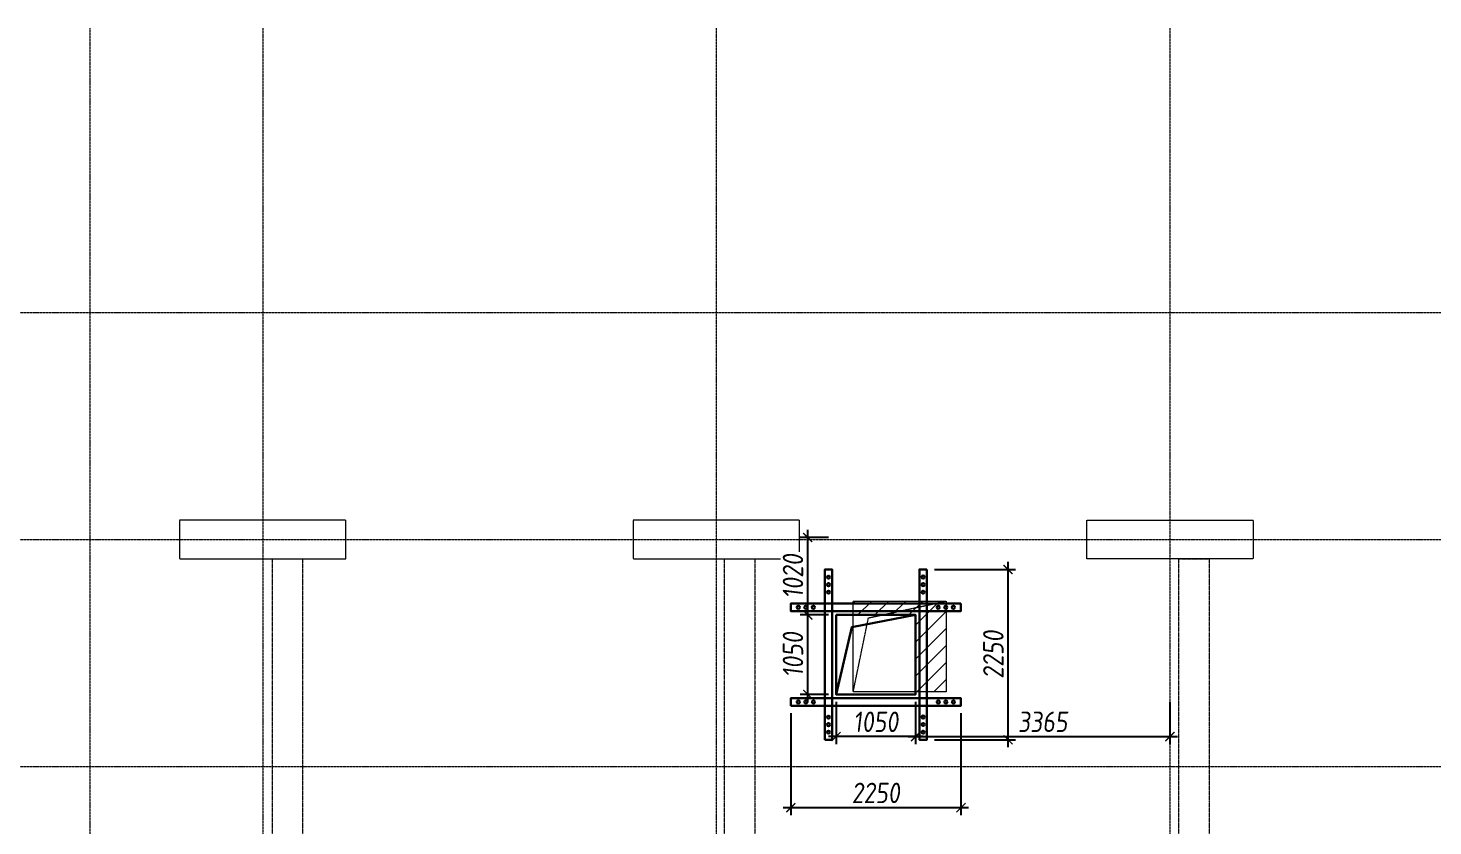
# Model space of a CAD drawing. Header units: millimetres. Extents: x -233751 to 529254, y -907864 to 285890.
# Drawn here: x 500023 to 518603, y -76181 to -65637 of the extents above; entities that cross this region are included whole.
import ezdxf

# ---------------------------------------------------------------- set-up
doc = ezdxf.new("R2010")
doc.units = ezdxf.units.MM
doc.linetypes.add('ADSK_Штриховая_ш2 п1', pattern=[3, 2, -1])
doc.linetypes.add('осевая', pattern=[2, 1.25, -0.25, 0.25, -0.25])
doc.layers.get('0').update_dxf_attribs({"lineweight": 30})
doc.layers.get('Defpoints').update_dxf_attribs({"lineweight": 0})
for name, color, linetype, lineweight in [('КР_БалкиЖБ', 7, 'ADSK_Штриховая_ш2 п1', 5), ('КР_Металл', 3, 'Continuous', 30), ('КР_Новые отверстия', 5, 'Continuous', 30), ('КР_Оси', 7, 'Continuous', 5), ('КР_Размеры отверстия', 7, 'Continuous', 5), ('КР_Размеры усиление', 1, 'Continuous', 5), ('КР_Сущ отверстия', 6, 'Continuous', 15), ('КР_Тонкая', 250, 'Continuous', 0)]:
    doc.layers.add(name, color=color, linetype=linetype, lineweight=lineweight)
doc.styles.add('ISOCPEUR', font='isocpeur.ttf', dxfattribs={"width": 0.85, "oblique": 7})
doc.dimstyles.new('R_100', dxfattribs={"dimtxt": 270, "dimasz": 120, "dimexe": 100, "dimexo": 100, "dimgap": 60, "dimtad": 1, "dimdec": 0, "dimrnd": 5, "dimzin": 0, "dimdsep": 46, "dimtxsty": 'ISOCPEUR', "dimblk": 'ARCHTICK', "dimcen": 0, "dimdle": 100, "dimclrd": 256, "dimclre": 256, "dimclrt": 256, "dimadec": 0, "dimazin": 0, "dimtfac": 2, "dimtdec": 0, "dimtmove": 0, "dimatfit": 3, "dimfxl": 1, "dimtvp": 3, "dimtfill": 1, "dimtolj": 1, "dimtzin": 0, "dimarcsym": 0})

# ---------------------------------------------------------------- blocks, each defined once
blk = doc.blocks.new('*U1981')
at = {"color": 0, "linetype": 'ByBlock', "lineweight": -2, "ltscale": 10}
blk.add_line((0, 0), (-71487, 0), dxfattribs=at)
blk = doc.blocks.new('*U1982')
at = {"color": 0, "linetype": 'ByBlock', "lineweight": -2, "ltscale": 10}
blk.add_line((0, 0), (-71487, 0), dxfattribs=at)
blk = doc.blocks.new('*U1983')
at = {"color": 0, "linetype": 'ByBlock', "lineweight": -2, "ltscale": 10}
blk.add_line((0, 0), (-71487, 0), dxfattribs=at)
blk = doc.blocks.new('*U1997')
at = {"color": 0, "linetype": 'ByBlock', "lineweight": -2, "ltscale": 10}
blk.add_line((0, 0), (0, -27761.01608), dxfattribs=at)
blk = doc.blocks.new('*U1998')
at = {"color": 0, "linetype": 'ByBlock', "lineweight": -2, "ltscale": 10}
blk.add_line((0, 0), (0, -27762), dxfattribs=at)
blk = doc.blocks.new('*U1999')
at = {"color": 0, "linetype": 'ByBlock', "lineweight": -2, "ltscale": 10}
blk.add_line((0, 0), (0, -27762), dxfattribs=at)
blk = doc.blocks.new('*U2000')
at = {"color": 0, "linetype": 'ByBlock', "lineweight": -2, "ltscale": 10}
blk.add_line((0, 0), (0, -27762), dxfattribs=at)
blk = doc.blocks.new('_ArchTick')
at = {"color": 0, "linetype": 'ByBlock', "const_width": 0.15}
blk.add_lwpolyline([(-0.5, -0.5), (0.5, 0.5)], dxfattribs=at)
blk = doc.blocks.new('*D386')
at = {"layer": 'Defpoints', "color": 0, "transparency": 16777216}
for p in [(510334, -72369), (510710, -72369), (510710, -73392)]:
    blk.add_point(p, dxfattribs=at)
at = {"layer": 'КР_Размеры отверстия', "lineweight": -2, "transparency": 16777216}
for p, q in [((510334, -73492), (510334, -72269)), ((510610, -72369), (510234, -72369)), ((510610, -73392), (510234, -73392))]:
    blk.add_line(p, q, dxfattribs=at)
at = {"layer": 'КР_Размеры отверстия', "lineweight": -2, "transparency": 16777216, "xscale": 120, "yscale": 120, "zscale": 120}
for p, rotation in [((510334, -72369), 90), ((510334, -73392), 270)]:
    blk.add_blockref('_ArchTick', p, dxfattribs=dict(at, rotation=rotation))
at = {"layer": 'КР_Размеры отверстия', "lineweight": 5, "transparency": 16777216, "insert": (510139, -72881), "char_height": 270, "attachment_point": 5, "rotation": 90, "style": 'ISOCPEUR', "bg_fill": 3, "box_fill_scale": 1.1, "bg_fill_color": 256, "bg_fill_true_color": 13158600, "bg_fill_transparency": 0}
blk.add_mtext('\\A1;1020', dxfattribs=at)
blk = doc.blocks.new('*D387')
at = {"layer": 'Defpoints', "color": 0, "transparency": 16777216}
for p in [(510334, -73392), (510710, -73392), (510710, -74443)]:
    blk.add_point(p, dxfattribs=at)
at = {"layer": 'КР_Размеры отверстия', "lineweight": -2, "transparency": 16777216}
for p, q in [((510334, -74543), (510334, -73292)), ((510610, -73392), (510234, -73392)), ((510610, -74443), (510234, -74443))]:
    blk.add_line(p, q, dxfattribs=at)
at = {"layer": 'КР_Размеры отверстия', "lineweight": -2, "transparency": 16777216, "xscale": 120, "yscale": 120, "zscale": 120}
for p, rotation in [((510334, -73392), 90), ((510334, -74443), 270)]:
    blk.add_blockref('_ArchTick', p, dxfattribs=dict(at, rotation=rotation))
at = {"layer": 'КР_Размеры отверстия', "lineweight": 5, "transparency": 16777216, "insert": (510139, -73917), "char_height": 270, "attachment_point": 5, "rotation": 90, "style": 'ISOCPEUR', "bg_fill": 3, "box_fill_scale": 1.1, "bg_fill_color": 256, "bg_fill_true_color": 13158600, "bg_fill_transparency": 0}
blk.add_mtext('\\A1;1050', dxfattribs=at)
blk = doc.blocks.new('*D388')
at = {"layer": 'Defpoints', "color": 0, "transparency": 16777216}
for p in [(510710, -74443), (511761, -74443), (510710, -75000)]:
    blk.add_point(p, dxfattribs=at)
at = {"layer": 'КР_Размеры отверстия', "lineweight": -2, "transparency": 16777216}
for p, q in [((510710, -74543), (510710, -75100)), ((511761, -74543), (511761, -75100)), ((511861, -75000), (510610, -75000))]:
    blk.add_line(p, q, dxfattribs=at)
at = {"layer": 'КР_Размеры отверстия', "lineweight": -2, "transparency": 16777216, "xscale": 120, "yscale": 120, "zscale": 120, "rotation": 180}
blk.add_blockref('_ArchTick', (510710, -75000), dxfattribs=at)
at = {"layer": 'КР_Размеры отверстия', "lineweight": -2, "transparency": 16777216, "xscale": 120, "yscale": 120, "zscale": 120}
blk.add_blockref('_ArchTick', (511761, -75000), dxfattribs=at)
at = {"layer": 'КР_Размеры отверстия', "lineweight": 5, "transparency": 16777216, "insert": (511235, -74805), "char_height": 270, "attachment_point": 5, "style": 'ISOCPEUR', "bg_fill": 3, "box_fill_scale": 1.1, "bg_fill_color": 256, "bg_fill_true_color": 13158600, "bg_fill_transparency": 0}
blk.add_mtext('\\A1;1050', dxfattribs=at)
blk = doc.blocks.new('*D389')
at = {"layer": 'Defpoints', "color": 0, "transparency": 16777216}
for p in [(511761, -74443), (515125, -74443), (515125, -75000)]:
    blk.add_point(p, dxfattribs=at)
at = {"layer": 'КР_Размеры отверстия', "lineweight": -2, "transparency": 16777216}
for p, q in [((511761, -74543), (511761, -75100)), ((515125, -74543), (515125, -75100)), ((511661, -75000), (515225, -75000))]:
    blk.add_line(p, q, dxfattribs=at)
at = {"layer": 'КР_Размеры отверстия', "lineweight": -2, "transparency": 16777216, "xscale": 120, "yscale": 120, "zscale": 120, "rotation": 180}
blk.add_blockref('_ArchTick', (511761, -75000), dxfattribs=at)
at = {"layer": 'КР_Размеры отверстия', "lineweight": -2, "transparency": 16777216, "xscale": 120, "yscale": 120, "zscale": 120}
blk.add_blockref('_ArchTick', (515125, -75000), dxfattribs=at)
at = {"layer": 'КР_Размеры отверстия', "lineweight": 5, "transparency": 16777216, "insert": (513443, -74805), "char_height": 270, "attachment_point": 5, "style": 'ISOCPEUR', "bg_fill": 3, "box_fill_scale": 1.1, "bg_fill_color": 256, "bg_fill_true_color": 13158600, "bg_fill_transparency": 0}
blk.add_mtext('\\A1;3365', dxfattribs=at)
blk = doc.blocks.new('*D519')
at = {"layer": 'Defpoints', "color": 0, "transparency": 16777216}
for p in [(511911, -72792), (512984, -72792), (511911, -75042)]:
    blk.add_point(p, dxfattribs=at)
at = {"layer": 'КР_Размеры усиление', "color": 3, "lineweight": -2, "transparency": 16777216}
for p, q in [((512011, -72792), (513084, -72792)), ((512984, -75142), (512984, -72692)), ((512011, -75042), (513084, -75042))]:
    blk.add_line(p, q, dxfattribs=at)
at = {"layer": 'КР_Размеры усиление', "color": 3, "lineweight": -2, "transparency": 16777216, "xscale": 120, "yscale": 120, "zscale": 120}
for p, rotation in [((512984, -72792), 90), ((512984, -75042), 270)]:
    blk.add_blockref('_ArchTick', p, dxfattribs=dict(at, rotation=rotation))
at = {"layer": 'КР_Размеры усиление', "color": 3, "transparency": 16777216, "insert": (512789, -73917), "char_height": 270, "attachment_point": 5, "rotation": 90, "style": 'ISOCPEUR', "bg_fill": 3, "box_fill_scale": 1.1, "bg_fill_color": 256, "bg_fill_true_color": 13158600, "bg_fill_transparency": 0}
blk.add_mtext('\\A1;2250', dxfattribs=at)
blk = doc.blocks.new('*D529')
at = {"layer": 'Defpoints', "color": 0, "transparency": 16777216}
for p in [(510110, -74593), (512361, -74593), (510110, -75940)]:
    blk.add_point(p, dxfattribs=at)
at = {"layer": 'КР_Размеры усиление', "lineweight": -2, "transparency": 16777216}
for p, q in [((510110, -74693), (510110, -76040)), ((512361, -74693), (512361, -76040)), ((512461, -75940), (510010, -75940))]:
    blk.add_line(p, q, dxfattribs=at)
at = {"layer": 'КР_Размеры усиление', "lineweight": -2, "transparency": 16777216, "xscale": 120, "yscale": 120, "zscale": 120, "rotation": 180}
blk.add_blockref('_ArchTick', (510110, -75940), dxfattribs=at)
at = {"layer": 'КР_Размеры усиление', "lineweight": -2, "transparency": 16777216, "xscale": 120, "yscale": 120, "zscale": 120}
blk.add_blockref('_ArchTick', (512361, -75940), dxfattribs=at)
at = {"layer": 'КР_Размеры усиление', "transparency": 16777216, "insert": (511235, -75745), "char_height": 270, "attachment_point": 5, "style": 'ISOCPEUR', "bg_fill": 3, "box_fill_scale": 1.1, "bg_fill_color": 256, "bg_fill_true_color": 13158600, "bg_fill_transparency": 0}
blk.add_mtext('\\A1;2250', dxfattribs=at)

msp = doc.modelspace()

# ---------------------------------------------------------------- hatches: boundary and pattern name
at = {"layer": 'КР_Сущ отверстия'}
h = msp.add_hatch(dxfattribs=at)
h.set_pattern_fill('ANSI31', scale=50)
h.paths.add_polyline_path([(512166, -73209.3), (510936, -73209.3), (510936, -73391.7), (511760.5, -73391.7), (511760.5, -74409.3), (512166, -74409.3)])

# ---------------------------------------------------------------- linework, layer by layer
at = {"layer": 'КР_БалкиЖБ', "ltscale": 2}
for points in [[(503254.2, -84149.3), (503254.2, -72649.3), (503654.2, -72649.3), (503654.2, -84149.3)], [(509234.2, -84149.3), (509234.2, -72649.3), (509634.2, -72649.3), (509634.2, -84149.3)]]:
    msp.add_lwpolyline(points, close=True, dxfattribs=at)
at = {"layer": 'КР_Металл'}
for centre in [(511860.5, -72891.7), (511860.5, -72991.7), (511860.5, -73091.7)]:
    msp.add_circle(centre, 20, dxfattribs=at)
at = {"layer": 'КР_Металл', "color": 1}
for centre in [(512060.5, -73291.7), (512160.5, -73291.7), (512260.5, -73291.7)]:
    msp.add_circle(centre, 20, dxfattribs=at)
at = {"layer": 'КР_Новые отверстия'}
msp.add_lwpolyline([(510709.5, -73391.7), (511760.5, -73391.7), (511760.5, -74442.7), (510709.5, -74442.7)], close=True, dxfattribs=at)
msp.add_lwpolyline([(510709.5, -74442.7), (510918.4, -73552.7), (511760.5, -73391.7)], dxfattribs=at)
at = {"layer": 'КР_Сущ отверстия', "linetype": 'ADSK_Штриховая_ш2 п1'}
msp.add_lwpolyline([(510936, -73209.3), (512166, -73209.3), (512166, -74409.3), (510936, -74409.3)], close=True, dxfattribs=at)
msp.add_lwpolyline([(510936, -74409.3), (511137.1, -73431.4), (512166, -73209.3)], dxfattribs=at)
at = {"layer": 'КР_Тонкая', "linetype": 'ADSK_Штриховая_ш2 п1'}
for points in [[(502025.4, -72139.3), (502025.4, -72649.3), (504225.4, -72649.3), (504225.4, -72139.3)], [(508025.4, -72139.3), (508025.4, -72649.3), (510225.4, -72649.3), (510225.4, -72139.3)], [(516225.4, -72649.3), (514025.4, -72649.3), (514025.4, -72139.3), (514025.4, -72139.3), (516225.4, -72139.3), (516225.4, -72139.3)]]:
    msp.add_lwpolyline(points, close=True, dxfattribs=at)

# ---------------------------------------------------------------- block references
at = {"layer": 'КР_Оси', "linetype": 'осевая'}
for name, p in [('*U1997', (500840.4, -65638.3)), ('*U1998', (503125.4, -65636.9)), ('*U1999', (509125.4, -65636.9)), ('*U2000', (515125.4, -65636.9)), ('*U1983', (529253.8, -69399.3)), ('*U1982', (529253.8, -72399.3)), ('*U1981', (529253.8, -75399.3))]:
    msp.add_blockref(name, p, dxfattribs=at)

# ---------------------------------------------------------------- next in the draw order: dimensions: what is measured, and where the dimension line sits
at = {"layer": 'КР_Размеры отверстия', "lineweight": 5}
dim = msp.add_linear_dim(base=(510333.8, -72369.3), p1=(510709.5, -73391.7), p2=(510709.5, -72369.3), angle=90, dimstyle='R_100', override={"dimpost": '\\X'}, dxfattribs=at)
dim.commit()
dim.dimension.update_dxf_attribs({"geometry": '*D386', "text_midpoint": (510138.8, -72880.5)})

# ---------------------------------------------------------------- next in the draw order: linework, layer by layer
at = {"layer": 'КР_Металл'}
for centre in [(510609.5, -72892.7), (510609.5, -72992.7), (510609.5, -73092.7)]:
    msp.add_circle(centre, 20, dxfattribs=at)

# ---------------------------------------------------------------- next in the draw order: dimensions: what is measured, and where the dimension line sits
at = {"layer": 'КР_Размеры отверстия', "lineweight": 5}
dim = msp.add_linear_dim(base=(510333.8, -73391.7), p1=(510709.5, -74442.7), p2=(510709.5, -73391.7), angle=90, dimstyle='R_100', override={"dimpost": '\\X'}, dxfattribs=at)
dim.commit()
dim.dimension.update_dxf_attribs({"geometry": '*D387', "text_midpoint": (510138.8, -73917.2)})

# ---------------------------------------------------------------- next in the draw order: linework, layer by layer
at = {"layer": 'КР_Металл', "color": 1}
msp.add_lwpolyline([(512360.5, -73241.7), (512360.5, -73341.7), (510109.1, -73341.7), (510109.1, -73241.7)], close=True, dxfattribs=at)
for centre in [(510209.1, -73291.7), (510309.1, -73291.7), (510409.1, -73291.7), (510209.5, -74542.7), (510309.5, -74542.7), (510409.5, -74542.7)]:
    msp.add_circle(centre, 20, dxfattribs=at)

# ---------------------------------------------------------------- next in the draw order: dimensions: what is measured, and where the dimension line sits
at = {"layer": 'КР_Размеры отверстия', "lineweight": 5}
dim = msp.add_linear_dim(base=(510709.5, -74999.9), p1=(511760.5, -74442.7), p2=(510709.5, -74442.7), dimstyle='R_100', override={"dimpost": '\\X'}, dxfattribs=at)
dim.commit()
dim.dimension.update_dxf_attribs({"geometry": '*D388', "text_midpoint": (511235, -74804.9)})

# ---------------------------------------------------------------- next in the draw order: linework, layer by layer
at = {"layer": 'КР_Металл'}
msp.add_lwpolyline([(510559.5, -75042.7), (510659.5, -75042.7), (510659.5, -72792.7), (510559.5, -72792.7)], close=True, dxfattribs=at)
for centre in [(510609.5, -74742.7), (510609.5, -74842.7), (510609.5, -74942.7)]:
    msp.add_circle(centre, 20, dxfattribs=at)

# ---------------------------------------------------------------- next in the draw order: dimensions: what is measured, and where the dimension line sits
at = {"layer": 'КР_Размеры отверстия', "lineweight": 5}
dim = msp.add_linear_dim(base=(515125.4, -74999.9), p1=(511760.5, -74442.7), p2=(515125.4, -74442.7), dimstyle='R_100', override={"dimpost": '\\X'}, dxfattribs=at)
dim.commit()
dim.dimension.update_dxf_attribs({"geometry": '*D389', "text_midpoint": (513443, -74804.9)})

# ---------------------------------------------------------------- next in the draw order: linework, layer by layer
at = {"layer": 'КР_БалкиЖБ', "ltscale": 2}
msp.add_lwpolyline([(515244.2, -84149.3), (515244.2, -72649.3), (515644.2, -72649.3), (515644.2, -84149.3)], close=True, dxfattribs=at)
at = {"layer": 'КР_Металл'}
msp.add_lwpolyline([(511910.5, -72791.7), (511810.5, -72791.7), (511810.5, -75041.7), (511910.5, -75041.7)], close=True, dxfattribs=at)
at = {"layer": 'КР_Металл', "color": 1}
msp.add_lwpolyline([(510109.5, -74592.7), (510109.5, -74492.7), (512361, -74492.7), (512361, -74592.7)], close=True, dxfattribs=at)
for centre in [(512061, -74542.7), (512161, -74542.7), (512261, -74542.7)]:
    msp.add_circle(centre, 20, dxfattribs=at)
at = {"layer": 'КР_Металл'}
for centre in [(511860.5, -74741.7), (511860.5, -74841.7), (511860.5, -74941.7)]:
    msp.add_circle(centre, 20, dxfattribs=at)

# ---------------------------------------------------------------- next in the draw order: dimensions: what is measured, and where the dimension line sits
at = {"layer": 'КР_Размеры усиление'}
dim = msp.add_linear_dim(base=(512984.1, -72791.7), p1=(511910.5, -75041.7), p2=(511910.5, -72791.7), angle=90, dimstyle='R_100', override={"dimpost": '\\X', "dimclrd": 3, "dimclre": 3, "dimclrt": 3, "dimtmove": 1}, dxfattribs=at)
dim.commit()
dim.dimension.update_dxf_attribs({"geometry": '*D519', "text_midpoint": (512789.1, -73916.7)})

# ---------------------------------------------------------------- next in the draw order: dimensions: what is measured, and where the dimension line sits
dim = msp.add_linear_dim(base=(510109.5396, -75939.6411), p1=(512361.0238, -74592.7047), p2=(510109.5396, -74592.7047), dimstyle='R_100', override={"dimpost": '\\X'}, dxfattribs=at)
dim.commit()
dim.dimension.update_dxf_attribs({"geometry": '*D529', "text_midpoint": (511235.2817, -75744.6411)})

doc.saveas('drawing.dxf')
